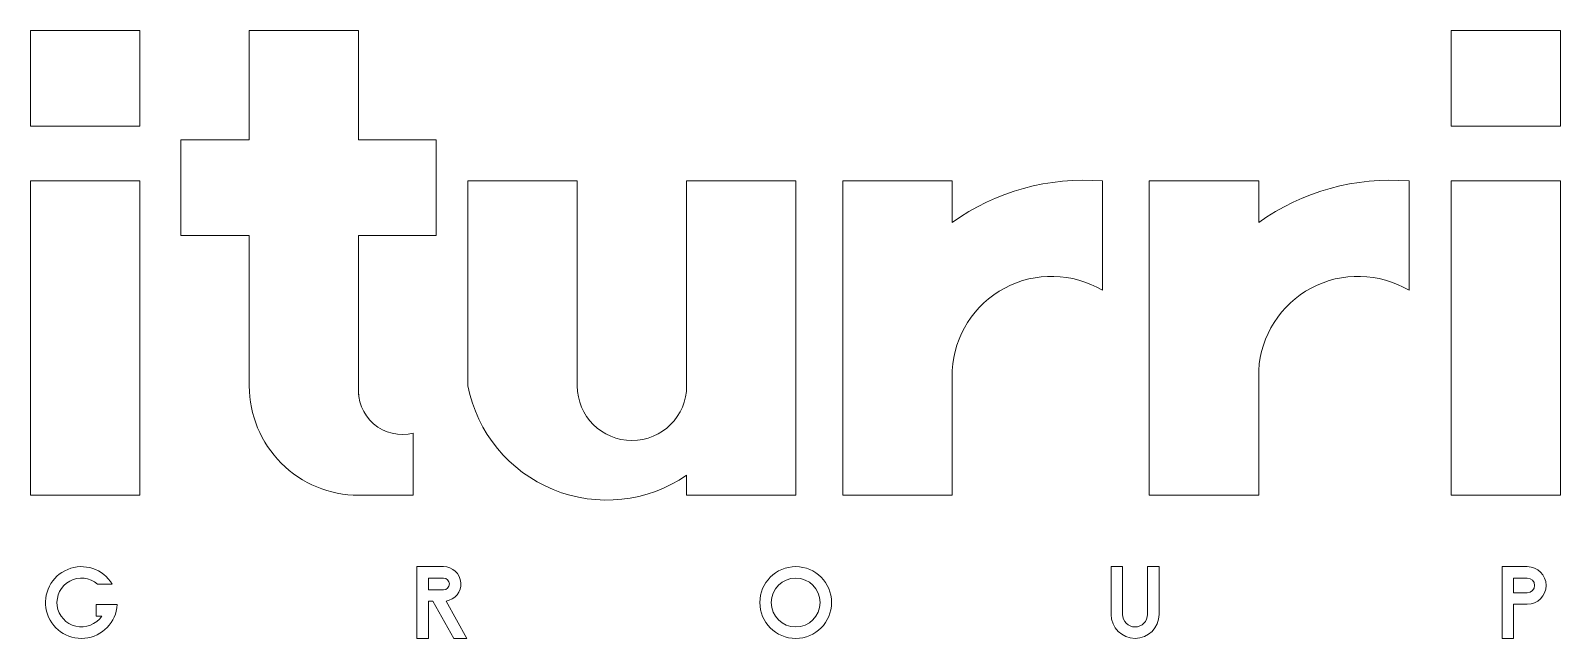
# Model space of a CAD drawing. Header units: millimetres. Extents: x 0 to 8478, y 0 to 2438.
# Drawn here: x 7655 to 8478, y 2111 to 2438 of the extents above.
import ezdxf

# ---------------------------------------------------------------- set-up
doc = ezdxf.new("R2010")
doc.units = ezdxf.units.MM
doc.header["$LTSCALE"] = 3
doc.layers.add('SLD-0', color=179, linetype='Continuous')

msp = doc.modelspace()

# ---------------------------------------------------------------- linework, layer by layer
at = {"layer": 'SLD-0', "lineweight": 18}
for p, q in [((7655.2495799, 2437.8669992), (7714.0507594, 2437.8669992)), ((7655.2495799, 2386.4159672), (7655.2495799, 2437.8669992)), ((7714.0507594, 2386.4159672), (7714.0507594, 2437.8669992)), ((7772.8519389, 2379.0658197), (7772.8519389, 2437.8669992)), ((7772.8519389, 2437.8669992), (7831.6531184, 2437.8669992)), ((7831.6531184, 2379.0658197), (7831.6531184, 2437.8669992)), ((8419.1525765, 2437.8669992), (8477.953756, 2437.8669992)), ((8419.1525765, 2386.4159672), (8419.1525765, 2437.8669992)), ((8477.953756, 2386.4159672), (8477.953756, 2437.8669992)), ((7655.2495799, 2386.4159672), (7714.0507594, 2386.4159672)), ((8419.1525765, 2386.4159672), (8477.953756, 2386.4159672)), ((7736.1012017, 2379.0658197), (7772.8519389, 2379.0658197)), ((7736.1012017, 2327.6147877), (7736.1012017, 2379.0658197)), ((7831.6531184, 2379.0658197), (7873.4025277, 2379.0658197)), ((7873.4025277, 2327.6147877), (7873.4025277, 2379.0658197)), ((7655.2495799, 2187.9619864), (7655.2495799, 2357.0153774)), ((7714.0507594, 2357.0153774), (7655.2495799, 2357.0153774)), ((7714.0507594, 2187.9619864), (7714.0507594, 2357.0153774)), ((7890.4542979, 2246.7631659), (7890.4542979, 2357.0153774)), ((7949.2554774, 2357.0153774), (7890.4542979, 2357.0153774)), ((7949.2554774, 2246.7631659), (7949.2554774, 2357.0153774)), ((8066.8578364, 2357.0153774), (8008.0566569, 2357.0153774)), ((8008.0566569, 2246.7631659), (8008.0566569, 2357.0153774)), ((8066.8578364, 2187.9619864), (8066.8578364, 2357.0153774)), ((8092.0449491, 2187.9619864), (8092.0449491, 2357.0153774)), ((8150.8461286, 2357.0153774), (8092.0449491, 2357.0153774)), ((8150.8461286, 2334.6857288), (8150.8461286, 2357.0153774)), ((8231.6977504, 2298.2141979), (8231.6977504, 2357.0153774)), ((8256.8848632, 2187.9619864), (8256.8848632, 2357.0153774)), ((8315.6860427, 2357.0153774), (8256.8848632, 2357.0153774)), ((8315.6860427, 2334.6857288), (8315.6860427, 2357.0153774)), ((8396.5376645, 2298.2141979), (8396.5376645, 2357.0153774)), ((8419.1525765, 2187.9619864), (8419.1525765, 2357.0153774)), ((8477.953756, 2357.0153774), (8419.1525765, 2357.0153774)), ((8477.953756, 2187.9619864), (8477.953756, 2357.0153774)), ((7736.1012017, 2327.6147877), (7772.8519389, 2327.6147877)), ((7772.8519389, 2246.7631659), (7772.8519389, 2327.6147877)), ((7831.6531184, 2327.6147877), (7873.4025277, 2327.6147877)), ((7831.6531184, 2241.9584724), (7831.6531184, 2327.6147877)), ((8150.8461286, 2187.9619864), (8150.8461286, 2255.0710375)), ((8315.6860427, 2187.9619864), (8315.6860427, 2255.0710375)), ((8008.0566569, 2187.9619864), (8008.0566569, 2198.7280575)), ((7863.0405953, 2110.9637127), (7863.0405953, 2149.5562875)), ((7863.0405953, 2149.5562875), (7877.3019508, 2149.5562875)), ((8236.3639917, 2149.5562875), (8236.3639917, 2123.8279043)), ((8236.3639917, 2149.5562875), (8242.5388036, 2149.5562875)), ((8242.5388036, 2149.5562875), (8242.5388036, 2123.8279043)), ((8255.9175629, 2149.5562875), (8255.9175629, 2123.8279043)), ((8255.9175629, 2149.5562875), (8262.0923749, 2149.5562875)), ((8262.0923749, 2149.5562875), (8262.0923749, 2123.8279043)), ((8460.1596287, 2149.5562875), (8446.5694669, 2149.5562875)), ((8446.5694669, 2110.9637127), (8446.5694669, 2149.5562875)), ((8446.5694669, 2110.9637127), (8446.5694669, 2149.5562875)), ((7691.1713016, 2140.16012), (7699.1226796, 2140.16012)), ((7869.2154073, 2137.0860674), (7869.2154073, 2143.3814755)), ((7869.2154073, 2143.3814755), (7877.3019508, 2143.3814755)), ((8452.7442789, 2135.522496), (8452.7442789, 2143.3814755)), ((8460.1596287, 2143.3814755), (8452.7442789, 2143.3814755)), ((7869.2154073, 2137.0860674), (7877.3019508, 2137.0860674)), ((7869.2154073, 2130.9112554), (7871.6509323, 2130.9112554)), ((7869.2154073, 2110.9637127), (7869.2154073, 2130.9112554)), ((7871.6509323, 2130.9112554), (7882.8574567, 2110.9637127)), ((7878.676247, 2131.013109), (7889.9399928, 2110.9637127)), ((8460.1596287, 2135.522496), (8452.7442789, 2135.522496)), ((7690.5923637, 2129.1614726), (7701.8246311, 2129.1614726)), ((7690.5923637, 2122.9866607), (7690.5923637, 2129.1614726)), ((7690.5923637, 2122.9866607), (7693.4807945, 2122.9866607)), ((8460.1596287, 2129.347684), (8452.7442789, 2129.347684)), ((8452.7442789, 2110.9637127), (8452.7442789, 2129.347684)), ((7863.0405953, 2110.9637127), (7869.2154073, 2110.9637127)), ((7882.8574567, 2110.9637127), (7889.9399928, 2110.9637127)), ((8446.5694669, 2110.9637127), (8452.7442789, 2110.9637127))]:
    msp.add_line(p, q, dxfattribs=at)
at = {"layer": 'SLD-0', "linetype": 'Continuous', "lineweight": 18}
for p, q in [((7861.0537082, 2221.3579463), (7861.0537082, 2187.9619864)), ((7655.2495799, 2187.9619864), (7714.0507594, 2187.9619864)), ((7831.6531184, 2187.9619864), (7861.0537082, 2187.9619864)), ((8008.0566569, 2187.9619864), (8066.8578364, 2187.9619864)), ((8092.0449491, 2187.9619864), (8150.8461286, 2187.9619864)), ((8256.8848632, 2187.9619864), (8315.6860427, 2187.9619864)), ((8419.1525765, 2187.9619864), (8477.953756, 2187.9619864))]:
    msp.add_line(p, q, dxfattribs=at)
at = {"layer": 'SLD-0', "lineweight": 18}
for radius in [19.2962874, 13.1214754]:
    msp.add_circle((8066.7099309, 2130.2600001), radius, dxfattribs=at)
at = {"layer": 'SLD-0', "linetype": 'Continuous', "lineweight": 18}
for centre, radius, start, end in [((8221.8807233, 2235.0216795), 122.3880564, 85.3992313165, 125.4790072136), ((8386.7206373, 2235.0216795), 122.3880564, 85.3992313165, 125.4790072136), ((8204.3695305, 2252.0973257), 53.6059466, 59.3496050505, 176.8199676444), ((8369.2094445, 2252.0973257), 53.6059466, 59.3496050505, 176.8199676444)]:
    msp.add_arc(centre, radius, start, end, dxfattribs=at)
at = {"layer": 'SLD-0', "lineweight": 18}
for centre, radius, start, end in [((7831.6531184, 2246.7631659), 58.8011795, 179.9999999992, 270), ((7855.2539302, 2244.3608192), 23.7227651, 174.1878327209, 284.1511960428), ((7965.0270645, 2261.3585328), 75.9876454, 191.0739343383, 304.4905915457), ((7978.6560672, 2246.7631659), 29.4005897, 180, 0), ((7682.5596384, 2130.2600001), 19.2962874, 30.8677554942, 356.7364169736), ((7877.3019508, 2140.2337715), 9.3225161, 278.477260601, 90), ((8460.1596287, 2139.4519858), 10.1043017, 270, 90), ((7682.5596384, 2130.2600001), 13.1214754, 48.9814785962, 326.3369318845), ((7877.3019508, 2140.2337715), 3.1477041, 270, 90), ((8460.1596287, 2139.4519858), 3.9294898, 270, 90), ((8249.2281833, 2123.8279043), 12.8641916, 180, 0), ((8249.2281833, 2123.8279043), 6.6893796, 180, 0)]:
    msp.add_arc(centre, radius, start, end, dxfattribs=at)

doc.saveas('drawing.dxf')
